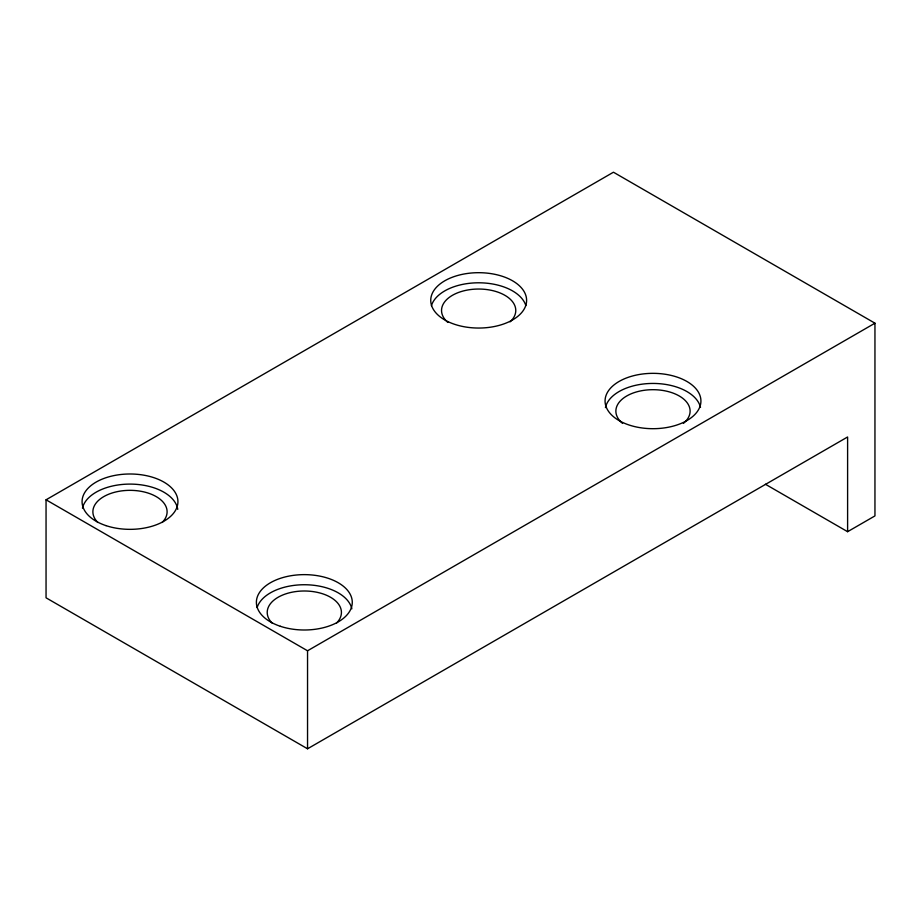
<?xml version="1.0" encoding="UTF-8"?>
<svg xmlns="http://www.w3.org/2000/svg" width="921" height="921" viewBox="0 0 921 921"><rect width="100%" height="100%" fill="white"/><g stroke="black" fill="none" stroke-linecap="round" stroke-linejoin="round"><path stroke-width="1.38" d="M847.608 531.693L847.608 436.98L307.545 748.785L46.05 597.81L46.05 499.804L613.455 172.215L874.95 323.19L874.95 515.91L847.608 531.693L765.42 484.25M46.05 499.804L307.545 650.779L874.95 323.19M307.545 650.779L307.545 748.785M97.845 522.483A37.116 21.436 0 0 1 129.988 490.34A37.116 21.436 0 0 1 162.142 522.483M272.179 623.137A37.116 21.436 0 0 1 304.321 590.994A37.116 21.436 0 0 1 336.464 623.137M82.453 508.162A47.95 27.688 0 0 1 131.047 484.101A47.95 27.688 0 0 1 177.753 509.371M257.109 607.607A47.95 27.688 0 0 1 305.369 584.743A47.95 27.688 0 0 1 351.857 608.804M447.836 322.419A37.116 21.436 0 0 1 453.88 294.513A37.116 21.436 0 0 1 502.59 294.087A37.116 21.436 0 0 1 510.084 321.878M622.573 423.407A37.116 21.436 0 0 1 628.318 395.109A37.116 21.436 0 0 1 677.66 395.109A37.116 21.436 0 0 1 683.405 423.407M605.431 407.6A47.95 27.688 0 0 1 652.816 383.435A47.95 27.688 0 0 1 700.501 407.416M431.419 305.714A47.95 27.688 0 0 1 478.575 282.793A47.95 27.688 0 0 1 525.856 305.622M106.019 525.638A47.95 27.688 0 0 0 177.937 501.669A47.95 27.688 0 0 0 106.019 477.7A47.95 27.688 0 0 0 106.019 525.638M280.352 626.292A47.95 27.688 0 0 0 352.271 602.322A47.95 27.688 0 0 0 280.352 578.342A47.95 27.688 0 0 0 280.352 626.292M447.905 321.602A47.95 27.688 0 0 0 525.891 305.127A47.95 27.688 0 0 0 462.169 274.377A47.95 27.688 0 0 0 447.905 321.602M620.731 421.496A47.95 27.688 0 0 0 699.833 406.909A47.95 27.688 0 0 0 638.403 374.651A47.95 27.688 0 0 0 620.731 421.496"/></g></svg>
